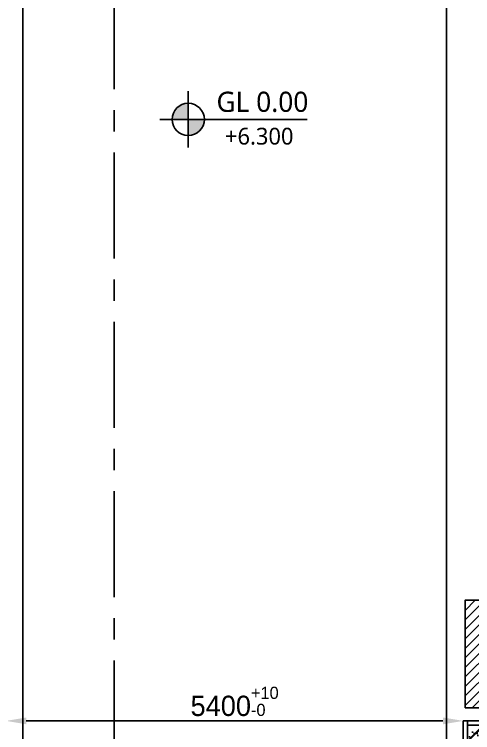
# Model space of a CAD drawing. Header units: millimetres. Extents: x -5 to 1510635, y -6 to 71285.
# Drawn here: x 395056 to 400466, y 18569 to 27052 of the extents above; entities that cross this region are included whole.
import ezdxf

# ---------------------------------------------------------------- set-up
doc = ezdxf.new("R2010")
doc.units = ezdxf.units.MM
doc.header["$LTSCALE"] = 1000
for name, pattern in [('CENTER', [2, 1.25, -0.25, 0.25, -0.25]), ('DASHEDX2', [1.5, 1, -0.5]), ('HIDDEN', [0.375, 0.25, -0.125])]:
    doc.linetypes.add(name, pattern=pattern)
for name, color, linetype in [('1', 1, 'CENTER'), ('2', 42, 'Continuous'), ('4', 4, 'DASHEDX2'), ('A-SYM', 6, 'Continuous'), ('MP-1', 1, 'CENTER'), ('MP-4', 4, 'HIDDEN'), ('MP-7', 7, 'Continuous'), ('MP-8', 8, 'Continuous'), ('S-COL 1ST$0$S-COL-1', 31, 'Continuous'), ('S-COL 1ST$0$S-COL-HATCH', 11, 'Continuous')]:
    doc.layers.add(name, color=color, linetype=linetype)
doc.styles.add('ROMANS', font='ROMANS.shx')
doc.styles.add('맑은고딕', font='malgun.ttf', dxfattribs={"height": 800})
doc.dimstyles.new('MPS2', dxfattribs={"dimscale": 100, "dimtxt": 3, "dimasz": 3, "dimexe": 1, "dimexo": 1, "dimgap": 1, "dimtad": 1, "dimzin": 12, "dimdsep": 46, "dimtxsty": 'Standard', "dimcen": 1, "dimclrd": 1, "dimclre": 1, "dimclrt": 7, "dimazin": 2, "dimtfac": 1, "dimtmove": 0, "dimatfit": 3, "dimfxl": 1, "dimarcsym": 0})
pattern_1 = [(37.50000000000001, (0, 0), (-6.400125183936183, 195.7652949317369), [0, -154.432, 0, -172.72, 0, -165.1]), (7.499999999999999, (0, 0), (179.8093132552011, 286.7300402273417), [0, -83.31200000000001, 0, -139.192, 0, -53.34]), (327.5, (-124.968, 0), (316.3969480965832, 0.5748738714183048), [0, -50.8, 0, -182.88, 0, -238.76]), (317.5, (-124.968, 0), (305.4225809889189, 89.17172930288652), [0, -25.4, 0, -119.888, 0, -137.16])]

# ---------------------------------------------------------------- blocks, each defined once
blk = doc.blocks.new('S-COL 1ST')
at = {"layer": 'S-COL 1ST$0$S-COL-HATCH'}
h = blk.add_hatch(dxfattribs=at)
h.set_pattern_fill('ANSI31', color=256, scale=25)
h.set_pattern_definition([(45, (13659.99999999907, 5415.353347488708), (-56.1266007566822, 56.12660075668221), [])])
h.paths.add_polyline_path([(4020561.345289173, -151488.8001942993), (4021161.345289173, -151488.8001942993), (4021161.345289173, -150218.4468468106), (4020561.345289173, -150218.4468468106)])
at = {"layer": 'S-COL 1ST$0$S-COL-1', "elevation": 1.169739984468827e-08}
blk.add_lwpolyline([(4020561.345289173, -151488.8001942993), (4021161.345289173, -151488.8001942993), (4021161.345289173, -150218.4468468106), (4020561.345289173, -150218.4468468106)], close=True, dxfattribs=at)
blk = doc.blocks.new('*X44')
at = {"color": 0}
for p, q in [((74238.90674294345, 22160.49230855423), (74254.62879133417, 22176.21435694495)), ((74238.90674294345, 22125.13696955423), (74289.98413033417, 22176.21435694495)), ((74238.90674294345, 22054.42629137625), (74338.90674294345, 22154.42629137625)), ((74238.90674294345, 22019.07095237625), (74338.90674294345, 22119.07095237625)), ((74238.90674294345, 21948.36027419826), (74338.90674294345, 22048.36027419826)), ((74238.90674294345, 21913.00493519827), (74338.90674294345, 22013.00493519827)), ((74238.90674294345, 21842.29425702028), (74338.90674294345, 21942.29425702028)), ((74238.90674294345, 21806.93891802029), (74338.90674294345, 21906.93891802029)), ((74238.90674294345, 21736.2282398423), (74338.90674294345, 21836.2282398423)), ((74238.90674294345, 21700.8729008423), (74338.90674294345, 21800.8729008423)), ((74238.90674294345, 21630.16222266432), (74338.90674294345, 21730.16222266432)), ((74238.90674294345, 21594.80688366432), (74338.90674294345, 21694.80688366432)), ((74238.90674294345, 21524.09620548634), (74338.90674294345, 21624.09620548634)), ((74238.90674294345, 21488.74086648634), (74338.90674294345, 21588.74086648634)), ((74238.90674294345, 21418.03018830836), (74338.90674294345, 21518.03018830836)), ((74238.90674294345, 21382.67484930836), (74338.90674294345, 21482.67484930836)), ((74238.90674294345, 21311.96417113037), (74338.90674294345, 21411.96417113037)), ((74238.90674294345, 21276.60883213038), (74338.90674294345, 21376.60883213038)), ((74259.22294593601, 21226.21435694495), (74338.90674294345, 21305.89815395239)), ((74294.57828493601, 21226.21435694495), (74338.90674294345, 21270.54281495239))]:
    blk.add_line(p, q, dxfattribs=at)
blk = doc.blocks.new('12323255444')
at = {"layer": '2'}
h = blk.add_hatch(dxfattribs=at)
h.set_pattern_fill('ANSI32', color=1, scale=200, style=0)
h.set_pattern_definition([(45.00000000000001, (1676.436000606045, -48954.38839083753), (-53.03300858899106, 53.03300858899107), []), (45.00000000000001, (1711.791339606047, -48954.38839083753), (-53.03300858899106, 53.03300858899107), [])])
h.paths.add_polyline_path([(749.1684620447922, 5), (649.1684620447922, 5), (649.1684620447922, -620), (749.1684620447922, -620)])
h = blk.add_hatch(dxfattribs=at)
h.set_pattern_fill('ANSI32', color=1, scale=200, style=0)
h.set_pattern_definition([(45.00000000000001, (1676.436000606045, -50539.38839083753), (-53.03300858899106, 53.03300858899107), []), (45.00000000000001, (1711.791339606047, -50539.38839083753), (-53.03300858899106, 53.03300858899107), [])])
h.paths.add_polyline_path([(749.1684620447922, -1580), (649.1684620445594, -1580), (649.1684620445594, -2205), (749.1684620447922, -2205)])
at = {"layer": 'MP-1', "linetype": 'ByBlock'}
h = blk.add_hatch(dxfattribs=at)
h.set_pattern_fill('AR-SAND', color=256, scale=4, style=0)
h.set_pattern_definition(pattern_1)
h.paths.add_polyline_path([(49.99999999976717, -50), (49.99999999976717, -235.8005768624411), (235.8005768620968, -49.99999999999792)], flags=17)
h = blk.add_hatch(dxfattribs=at)
h.set_pattern_fill('AR-SAND', color=256, scale=4, style=0)
h.set_pattern_definition(pattern_1)
h.paths.add_polyline_path([(345.0000000112923, -49.9999999999967), (249.9427124858022, -49.99999999999776), (49.99999999976718, -249.9427124860716), (49.99999999976717, -385.0572875137175), (220.9265805261984, -555.9838680400579), (345.0000000112923, -562.1875390143078)])
h.paths.add_polyline_path([(49.99999999976717, -399.1994231374891), (49.99999999976717, -547.4375390137429), (206.0401219748942, -555.2395451124934)], flags=16)
h = blk.add_hatch(dxfattribs=at)
h.set_pattern_fill('AR-SAND', color=256, scale=4, style=0)
h.set_pattern_definition(pattern_1)
h.paths.add_polyline_path([(355.0000000112836, -49.99999999999658), (355.0000000111854, -562.6875390143022), (501.2492197252565, -570), (649.1684620447922, -570), (649.1684620447922, -49.99999999999329)])
h = blk.add_hatch(dxfattribs=at)
h.set_pattern_fill('AR-SAND', color=256, scale=4, style=0)
h.set_pattern_definition(pattern_1)
h.paths.add_polyline_path([(1295.000000011292, -49.99999999998607), (649.1684620447922, -49.99999999999329), (649.1684620447922, -570), (1295.000000011292, -570)])
h = blk.add_hatch(dxfattribs=at)
h.set_pattern_fill('AR-SAND', color=256, scale=4, style=0)
h.set_pattern_definition(pattern_1)
h.paths.add_polyline_path([(2245.000000011292, -49.99999999997543), (1305.000000011292, -49.99999999998596), (1305.000000011292, -570), (2245.000000011292, -570.0000000000001)])
h = blk.add_hatch(dxfattribs=at)
h.set_pattern_fill('AR-SAND', color=256, scale=4, style=0)
h.set_pattern_definition(pattern_1)
h.paths.add_polyline_path([(3195.000000011292, -49.99999999996479), (2255.000000011292, -49.99999999997531), (2255.000000011292, -570), (3195.000000011292, -570)])
h = blk.add_hatch(dxfattribs=at)
h.set_pattern_fill('AR-SAND', color=256, scale=4, style=0)
h.set_pattern_definition(pattern_1)
h.paths.add_polyline_path([(4145.000000011292, -49.99999999995416), (3205.000000011293, -49.99999999996469), (3205.000000011292, -570), (4145.000000011292, -570)])
h = blk.add_hatch(dxfattribs=at)
h.set_pattern_fill('AR-SAND', color=256, scale=4, style=0)
h.set_pattern_definition(pattern_1)
h.paths.add_polyline_path([(4945.000000011399, -49.99999999994521), (4155.000000011292, -49.99999999995405), (4155.000000011292, -570), (4945.000000011301, -570)])
h = blk.add_hatch(dxfattribs=at)
h.set_pattern_fill('AR-SAND', color=256, scale=4, style=0)
h.set_pattern_definition(pattern_1)
h.paths.add_polyline_path([(5250.000000023098, -249.9427124977693), (5050.057287525273, -49.99999999994404), (4955.000000011399, -49.9999999999451), (4955.000000011301, -570), (5065.057287525008, -570.0000000000001), (5250.000000023122, -385.0572875019998)])
h = blk.add_hatch(dxfattribs=at)
h.set_pattern_fill('AR-SAND', color=256, scale=4, style=0)
h.set_pattern_definition(pattern_1)
h.paths.add_polyline_path([(5250.00000002306, -49.99999999994179), (5064.199423149077, -49.99999999994387), (5250.000000023094, -235.8005768741166)])
h = blk.add_hatch(dxfattribs=at)
h.set_pattern_fill('AR-SAND', color=256, scale=4, style=0)
h.set_pattern_definition(pattern_1)
h.paths.add_polyline_path([(5079.199423148794, -570.0000000000001), (5250.000000023158, -570), (5250.000000023125, -399.1994231257792)])
h = blk.add_hatch(dxfattribs=at)
h.set_pattern_fill('AR-SAND', color=256, scale=4, style=0)
h.set_pattern_definition(pattern_1)
h.paths.add_polyline_path([(345.0000000112922, -1637.812460985566), (231.4528963157067, -1643.489816170342), (49.99999999976717, -1824.94271248617), (49.99999999976717, -1960.057287513792), (239.9427124860111, -2149.999999999998), (345.0000000112923, -2149.999999999997)])
h = blk.add_hatch(dxfattribs=at)
h.set_pattern_fill('AR-SAND', color=256, scale=4, style=0)
h.set_pattern_definition(pattern_1)
h.paths.add_polyline_path([(49.99999999976717, -1810.800576862388), (216.5664377643534, -1644.23413909791), (49.99999999976717, -1652.562460986135)], flags=17)
h = blk.add_hatch(dxfattribs=at)
h.set_pattern_fill('AR-SAND', color=256, scale=4, style=0)
h.set_pattern_definition(pattern_1)
h.paths.add_polyline_path([(355.0000000112923, -1637.312460985567), (355.0000000112923, -2149.999999999997), (649.1684620445594, -2149.999999999994), (649.1684620445593, -1630.000000000002), (501.2492197226945, -1630)])
h = blk.add_hatch(dxfattribs=at)
h.set_pattern_fill('AR-SAND', color=256, scale=4, style=0)
h.set_pattern_definition(pattern_1)
h.paths.add_polyline_path([(1295.000000011292, -1630.00000000001), (649.1684620445594, -1630.000000000002), (649.1684620445593, -2149.999999999993), (1295.000000011292, -2149.999999999986)])
h = blk.add_hatch(dxfattribs=at)
h.set_pattern_fill('AR-SAND', color=256, scale=4, style=0)
h.set_pattern_definition(pattern_1)
h.paths.add_polyline_path([(2245.000000011292, -1630.000000000021), (1305.000000011292, -1630.00000000001), (1305.000000011292, -2149.999999999986), (2245.000000011292, -2149.999999999975)])
h = blk.add_hatch(dxfattribs=at)
h.set_pattern_fill('AR-SAND', color=256, scale=4, style=0)
h.set_pattern_definition(pattern_1)
h.paths.add_polyline_path([(3195.000000011292, -1630.000000000033), (2255.000000011292, -1630.000000000021), (2255.000000011292, -2149.999999999976), (3195.000000011292, -2149.999999999965)])
h = blk.add_hatch(dxfattribs=at)
h.set_pattern_fill('AR-SAND', color=256, scale=4, style=0)
h.set_pattern_definition(pattern_1)
h.paths.add_polyline_path([(4145.000000011293, -1630.000000000045), (3205.000000011292, -1630.000000000033), (3205.000000011292, -2149.999999999965), (4145.000000011292, -2149.999999999955)])
h = blk.add_hatch(dxfattribs=at)
h.set_pattern_fill('AR-SAND', color=256, scale=4, style=0)
h.set_pattern_definition(pattern_1)
h.paths.add_polyline_path([(4945.000000011292, -1630.000000000054), (4155.000000011292, -1630.000000000045), (4155.000000011292, -2149.999999999955), (4945.000000011291, -2149.999999999945)])
h = blk.add_hatch(dxfattribs=at)
h.set_pattern_fill('AR-SAND', color=256, scale=4, style=0)
h.set_pattern_definition(pattern_1)
h.paths.add_polyline_path([(5250.00000002312, -1824.942712497883), (5055.057287525174, -1630.000000000056), (4955.000000011292, -1630.000000000054), (4955.000000011293, -2149.999999999945), (5060.057287525266, -2149.999999999944), (5250.000000023096, -1960.057287502117)])
h = blk.add_hatch(dxfattribs=at)
h.set_pattern_fill('AR-SAND', color=256, scale=4, style=0)
h.set_pattern_definition(pattern_1)
h.paths.add_polyline_path([(5250.000000023157, -1630.000000000058), (5069.199423148961, -1630.000000000056), (5250.000000023123, -1810.800576874102)])
h = blk.add_hatch(dxfattribs=at)
h.set_pattern_fill('AR-SAND', color=256, scale=4, style=0)
h.set_pattern_definition(pattern_1)
h.paths.add_polyline_path([(49.99999999976717, -1974.199423137444), (49.99999999976717, -2150), (225.800576862211, -2149.999999999999)])
at = {"layer": '2'}
for p, q in [((5300.00000002305, 5.820766091346741e-11), (0, 0)), ((-2.328306436538696e-10, 0), (-2.328306436538696e-10, -595.0000000000005)), ((49.99999999976717, 0), (49.99999999976717, -589.9501243788797)), ((649.1684620447922, 0.4381614306475967), (649.1684620447922, -619.5618385693524)), ((5250.00000002305, 5.820766091346741e-11), (5250.000000023165, -610)), ((5300.00000002305, 5.820766091346741e-11), (5300.000000023168, -620.0000000000001)), ((5250.00000002305, -49.99999999994179), (49.99999999976717, -50)), ((250.4987562109719, -610), (-2.328306436538696e-10, -584.9501243788798)), ((249.9999999997672, -620.0000000000005), (-2.328306436538696e-10, -595.0000000000005)), ((5300.00000002305, -620), (249.9999999997631, -620)), ((5300.00000002305, -610), (250.498756210972, -610)), ((749.1684620447922, -620), (749.1684620447922, -1580)), ((249.9999999997672, -1580), (-2.328306436538696e-10, -1605)), ((250.4987562110077, -1589.999999999997), (-2.328306436538696e-10, -1615.049875621122)), ((-2.328306436538696e-10, -1605), (-2.328306436538696e-10, -2200)), ((49.99999999976717, -1610.049875621122), (49.99999999976717, -2200)), ((5300.000000023167, -1580.000000000058), (249.9999999997996, -1579.999999999997)), ((5300.000000023167, -1590.000000000058), (250.498756211008, -1589.999999999997)), ((649.1684620445594, -1579.561838569352), (649.1684620445594, -2199.561838569352)), ((5250.000000023165, -1590.000000000057), (5250.00000002305, -2199.999999999942)), ((5300.000000023167, -1580.000000000058), (5300.00000002305, -2199.999999999942)), ((0, -2200), (5300.000000023167, -2199.999999999942)), ((49.99999999965075, -2150), (5250.000000023167, -2149.999999999942))]:
    blk.add_line(p, q, dxfattribs=at)
at = {"layer": '4'}
for p, q in [((299.9427124857903, 0), (-3.492459654808044e-10, -299.9427124861977)), ((-3.492459654808044e-10, -285.8005768625881), (285.8005768620642, 0)), ((345.0000000112922, -610.0000000000001), (345.0000000112922, 3.788989248248342e-12)), ((355.0000000111763, -610.0000000000001), (355.0000000112932, 3.898815023556304e-12)), ((1305.000000011292, 7.4078343459405e-10), (1305.000000011292, -610.0000000000001)), ((2255.000000011292, 7.4078343459405e-10), (2255.000000011293, -610.0000000000001)), ((3205.000000011292, 7.4078343459405e-10), (3205.000000011293, -610.0000000000001)), ((4155.000000011292, 7.4078343459405e-10), (4155.000000011292, -610.0000000000001)), ((4945.000000011294, -610), (4945.000000011409, 5.820766091346741e-11)), ((4955.000000011294, -610), (4955.000000011409, 5.820766091346741e-11)), ((5000.057287525274, 5.491351681866357e-11), (5300.000000011525, -299.9427124861977)), ((5300.000000011525, -285.8005768625881), (5014.199423149119, 5.506883391960348e-11)), ((5300.00000002305, -620), (5300.00000002305, 1.164153218269348e-10)), ((1295.000000011292, -0.4999999992592166), (1295.000000011292, -610.0000000000001)), ((2245.000000011292, -0.4999999992592166), (2245.000000011292, -610.0000000000001)), ((3195.000000011292, -0.4999999992592166), (3195.000000011293, -610.0000000000001)), ((4145.000000011292, -0.4999999992592166), (4145.000000011292, -610.0000000000001)), ((-3.492459654808044e-10, -335.0572875136277), (274.9427124861694, -610)), ((5300.000000011525, -335.0572875136277), (5025.057287524984, -610)), ((260.8005768624441, -610), (-3.492459654808044e-10, -349.1994231374119)), ((5039.199423148768, -610.0000000000001), (5300.000000011525, -349.1994231374119)), ((-3.492459654808044e-10, -1874.942712486256), (284.9427124860845, -1589.999999999997)), ((270.8005768623005, -1589.999999999997), (-3.492459654808044e-10, -1860.800576862472)), ((345.0000000112922, -1589.999999999998), (345.0000000112923, -2200)), ((355.0000000112922, -1589.999999999998), (355.0000000112923, -2200)), ((1295.000000011292, -1590.00000000001), (1295.000000011292, -2199.999999999971)), ((1305.000000011292, -1590.00000000001), (1305.000000011292, -2199.999999999971)), ((2245.000000011292, -1590.000000000021), (2245.000000011292, -2199.999999999971)), ((2255.000000011292, -1590.000000000021), (2255.000000011292, -2199.999999999971)), ((3195.000000011292, -1590.000000000033), (3195.000000011292, -2199.999999999971)), ((3205.000000011292, -1590.000000000033), (3205.000000011292, -2199.999999999971)), ((4145.000000011292, -1590.000000000044), (4145.000000011292, -2199.999999999971)), ((4155.000000011292, -1590.000000000045), (4155.000000011292, -2199.999999999971)), ((4945.000000011292, -1590.000000000054), (4945.000000011292, -2199.999999999942)), ((4955.000000011293, -1590.000000000054), (4955.000000011292, -2199.999999999942)), ((5300.000000011525, -1874.942712486256), (5015.84977634158, -1590.792488816485)), ((5030.736234892975, -1591.536811744096), (5300.000000011525, -1860.800576862472)), ((5300.00000002305, -1580.000000000058), (5300.00000002305, -2200)), ((289.9427124860231, -2200), (-3.492459654808044e-10, -1910.057287513686)), ((-3.492459654808044e-10, -1924.199423137296), (275.8005768621806, -2200)), ((5010.057287525269, -2199.999999999942), (5300.000000011525, -1910.057287513686)), ((5300.000000011525, -1924.199423137296), (5024.199423149228, -2199.999999999942))]:
    blk.add_line(p, q, dxfattribs=at)
at = {"layer": '2', "color": 1}
blk.add_blockref('*X44', (-73489.73828089866, -22796.21435694495), dxfattribs=at)
at = {"style": 'ROMANS'}
for s, p in [('+100', (953.2100766317453, -355.3099756356096)), ('%%P0.00', (953.2100766317162, -1202.292448043358)), ('Duo Way', (1874.661898653372, -1202.292448043358)), ('+100', (953.2100766317453, -1940.30997563561))]:
    blk.add_text(s, height=140, dxfattribs=at).set_placement(p)
blk = doc.blocks.new('*D214')
at = {"layer": 'DEFPOINTS', "color": 0, "linetype": 'ByBlock', "transparency": 16777216}
for p in [(405655.8649878828, 38840.4948456072), (400355.86498786, 37167.72442645807, -1.610824486755848e-08), (405655.8649878828, 18707.36015012872)]:
    blk.add_point(p, dxfattribs=at)
at = {"layer": 'MP-8', "color": 1, "linetype": 'ByBlock', "lineweight": -2, "transparency": 16777216}
for p, q in [((400355.86498786, 37247.72442645807), (400355.86498786, 38920.4948456072)), ((405655.8649878828, 18787.36015012872), (405655.8649878828, 38920.4948456072)), ((400595.86498786, 38840.4948456072), (405415.8649878828, 38840.4948456072))]:
    blk.add_line(p, q, dxfattribs=at)
at = {"layer": 'MP-8', "color": 1, "linetype": 'ByBlock', "transparency": 16777216}
for points in [[(400595.86498786, 38880.4948456072), (400595.86498786, 38800.4948456072), (400355.86498786, 38840.4948456072)], [(405415.8649878828, 38880.4948456072), (405415.8649878828, 38800.4948456072), (405655.8649878828, 38840.4948456072)]]:
    blk.add_solid(points, dxfattribs=at)
at = {"layer": 'MP-8', "color": 7, "linetype": 'ByBlock', "transparency": 16777216, "insert": (403005.8649878714, 39040.4948456072), "char_height": 240, "attachment_point": 5}
blk.add_mtext('5300', dxfattribs=at)
blk = doc.blocks.new('*D216')
at = {"layer": 'DEFPOINTS', "color": 0, "linetype": 'ByBlock', "transparency": 16777216}
for p in [(378191.0230908506, 39682.90365240106), (378191.0230908506, 32912.42329884967, 2.061307519349001e-08), (408130.7717887093, 20579.77664604265, 2.061307519349679e-08)]:
    blk.add_point(p, dxfattribs=at)
at = {"layer": 'MP-8', "color": 1, "linetype": 'ByBlock', "lineweight": -2, "transparency": 16777216}
for p, q in [((378191.0230908506, 32992.42329884967), (378191.0230908506, 39762.90365240106)), ((408130.7717887093, 20659.77664604265), (408130.7717887093, 39762.90365240106)), ((407890.7717887093, 39682.90365240106), (378431.0230908506, 39682.90365240106))]:
    blk.add_line(p, q, dxfattribs=at)
at = {"layer": 'MP-8', "color": 1, "linetype": 'ByBlock', "transparency": 16777216}
for points in [[(378431.0230908506, 39722.90365240106), (378431.0230908506, 39642.90365240106), (378191.0230908506, 39682.90365240106)], [(407890.7717887093, 39722.90365240106), (407890.7717887093, 39642.90365240106), (408130.7717887093, 39682.90365240106)]]:
    blk.add_solid(points, dxfattribs=at)
at = {"layer": 'MP-8', "color": 7, "linetype": 'ByBlock', "transparency": 16777216, "insert": (393160.8974397799, 39882.90365240106), "char_height": 240, "attachment_point": 5}
blk.add_mtext('29940', dxfattribs=at)
blk = doc.blocks.new('*D224')
at = {"layer": 'DEFPOINTS', "color": 0, "linetype": 'ByBlock', "transparency": 16777216}
for p in [(394955.8672395509, 18707.36015012866, -1.890575786391188e-07), (394955.8672395509, 18707.36015012866), (400355.8649878596, 18707.36015012866, -1.890575786391189e-07)]:
    blk.add_point(p, dxfattribs=at)
at = {"layer": 'MP-8', "color": 1, "linetype": 'ByBlock', "lineweight": -2, "transparency": 16777216}
blk.add_line((400115.8649878596, 18707.36015012866), (395195.8672395509, 18707.36015012866), dxfattribs=at)
at = {"layer": 'MP-8', "color": 1, "linetype": 'ByBlock', "transparency": 16777216}
for points in [[(395195.8672395509, 18747.36015012866), (395195.8672395509, 18667.36015012866), (394955.8672395509, 18707.36015012866)], [(400115.8649878596, 18747.36015012866), (400115.8649878596, 18667.36015012866), (400355.8649878596, 18707.36015012866)]]:
    blk.add_solid(points, dxfattribs=at)
at = {"layer": 'MP-8', "color": 7, "linetype": 'ByBlock', "transparency": 16777216, "insert": (397655.8661137052, 18936.16015012866), "char_height": 240, "attachment_point": 5}
blk.add_mtext('5400{\\H144.000000;\\S+10^ -0;}', dxfattribs=at)
blk = doc.blocks.new('1223333333')
at = {"layer": 'A-SYM'}
h = blk.add_hatch(color=256, dxfattribs=at)
h.paths.add_polyline_path([(-984, 3.7252903e-09), (-984, 96, 0.4142135623731004), (-1080, 0)])
h.paths.add_polyline_path([(-888, 3.7252903e-09), (-984, 3.7252903e-09), (-984, -95.9999999962747, 0.4142135623730898)])
blk.add_line((-984, 168), (-984, -168), dxfattribs=at)
blk.add_lwpolyline([(-1152, 0), (-297.6054488271475, 0), (-276.9027150697074, 0)], dxfattribs=at)
blk.add_circle((-984, 0), 96, dxfattribs=at)

msp = doc.modelspace()

# ---------------------------------------------------------------- linework, layer by layer
at = {"layer": '1'}
msp.add_line((396235.8649933826, 41420.27416472719, 1.971150280529563e-08), (396235.8649933827, 10387.45338513679, 1.971150280529563e-08), dxfattribs=at)
at = {"layer": 'MP-8'}
for p, q in [((395155.8649878595, 33717.72442645808, -1.610824486764235e-08), (395155.8649878595, 13762.35844307873, -1.610824486764235e-08)), ((400155.86498786, 33717.72442645805, -1.610824486764235e-08), (400155.86498786, 13762.35844307874, -1.610824486764235e-08))]:
    msp.add_line(p, q, dxfattribs=at)

# ---------------------------------------------------------------- block references
msp.add_blockref('S-COL 1ST', (-3620185.480301315, 170351.223493149, 8.915675348801634e-09))
at = {"layer": 'MP-4', "linetype": 'ByBlock', "xscale": 1.984499999962281, "yscale": 1.984499999962281, "zscale": 1.984499999962281}
msp.add_blockref('1223333333', (399061.2025884466, 25811.80479245045, 5.338112090319117e-09), dxfattribs=at)
at = {"layer": 'MP-7', "linetype": 'ByBlock'}
msp.add_blockref('12323255444', (400355.8649878598, 18707.36015012866, -1.890575786391189e-07), dxfattribs=at)

# ---------------------------------------------------------------- texts
at = {"layer": 'A-SYM', "style": '맑은고딕'}
msp.add_text('GL 0.00', height=238.1399999999998, dxfattribs=at).set_placement((397441.8505884466, 25900.87211862899, 5.338112090319117e-09))
at = {"layer": 'A-SYM', "color": 2, "style": '맑은고딕'}
msp.add_text('+6.300', height=198.4499999999999, dxfattribs=at).set_placement((397542.3798497856, 25514.43601460781, 5.338112090319117e-09))

# ---------------------------------------------------------------- dimensions: what is measured, and where the dimension line sits
at = {"layer": 'MP-8', "linetype": 'ByBlock'}
for base, p1, p2, override, picture, middle in [((378191.0230908506, 39682.90365240106), (408130.7717887093, 20579.77664604265, 2.061307519349679e-08), (378191.0230908506, 32912.42329884967, 2.061307519349001e-08), {"dimscale": 80, "dimdec": 0}, '*D216', (393160.8974397799, 39882.90365240106)), ((405655.8649878828, 38840.4948456072), (400355.86498786, 37167.72442645807, -1.610824486755848e-08), (405655.8649878828, 18707.36015012872), {"dimscale": 80, "dimdec": 0}, '*D214', (403005.8649878714, 39040.4948456072)), ((394955.8672395509, 18707.36015012866), (400355.8649878596, 18707.36015012866, -1.890575786391189e-07), (394955.8672395509, 18707.36015012866, -1.890575786391188e-07), {"dimscale": 80, "dimtol": 1, "dimtp": 10, "dimtm": 1e-09, "dimtfac": 0.6}, '*D224', (397655.8661137052, 18936.16015012866))]:
    dim = msp.add_linear_dim(base=base, p1=p1, p2=p2, dimstyle='MPS2', override=override, dxfattribs=at)
    dim.commit()
    dim.dimension.update_dxf_attribs({"geometry": picture, "text_midpoint": middle})

doc.saveas('drawing.dxf')
